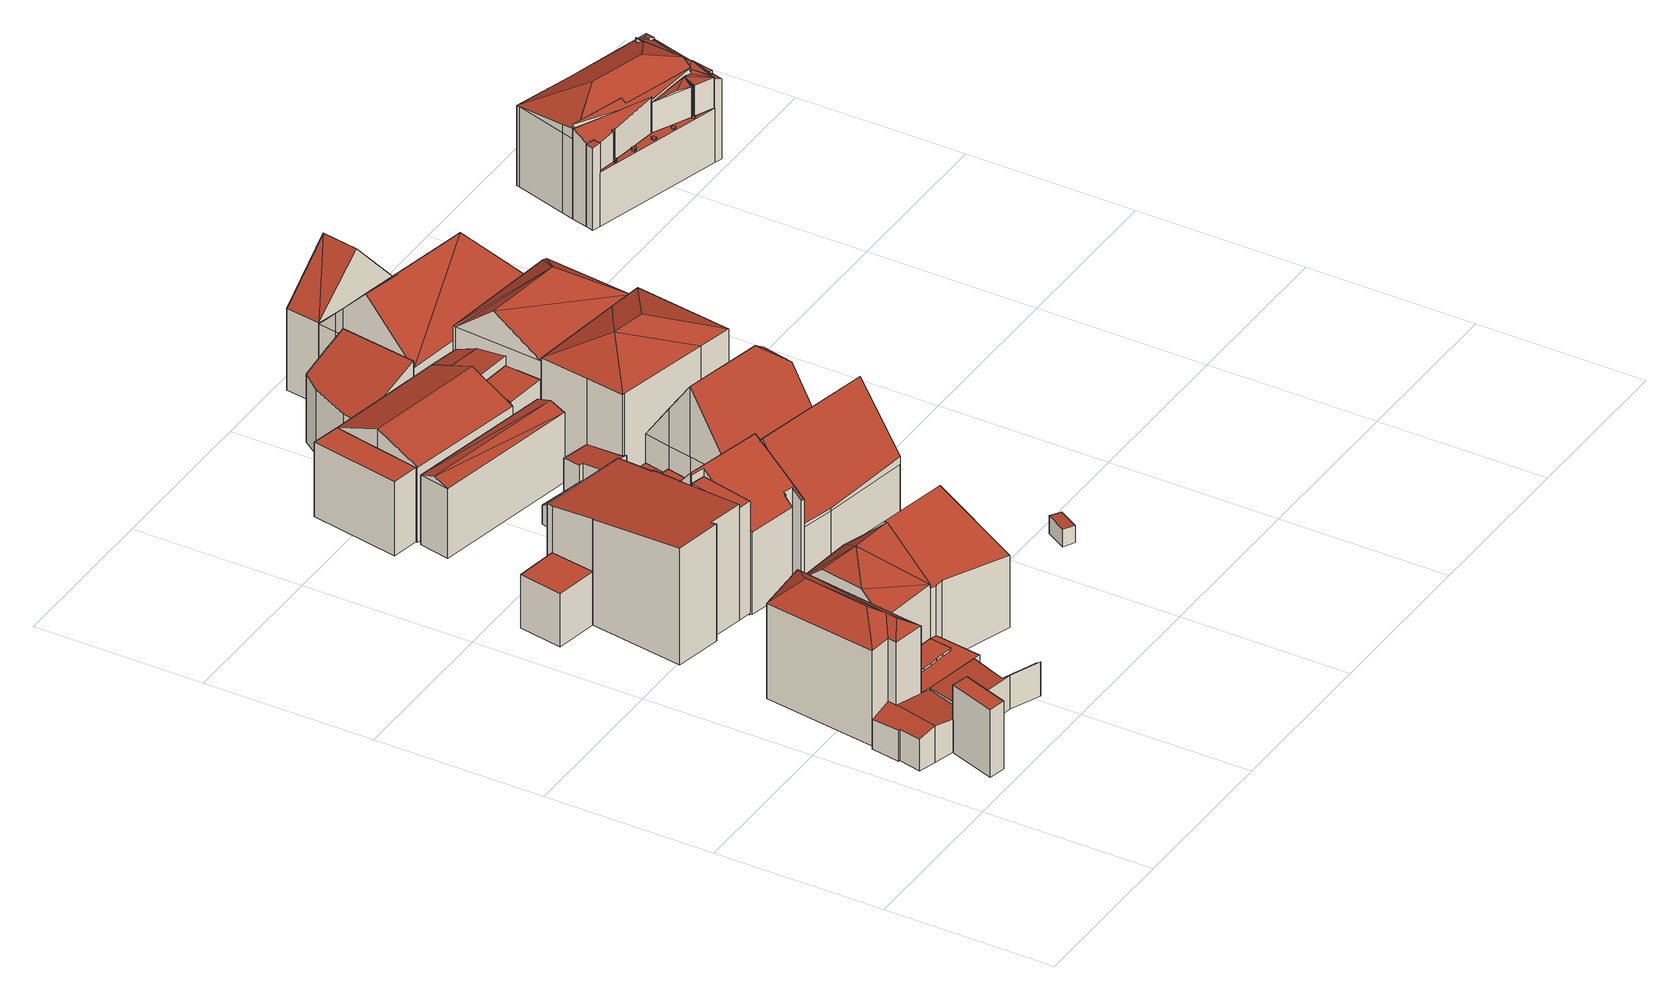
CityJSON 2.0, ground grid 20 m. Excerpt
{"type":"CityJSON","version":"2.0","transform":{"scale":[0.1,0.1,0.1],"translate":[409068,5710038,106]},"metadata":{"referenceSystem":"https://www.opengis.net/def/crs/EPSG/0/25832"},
"CityObjects":{
"building1":{"type":"Building","attributes":{"Gemeindeschluessel":"05978036","Geometrietyp2DReferenz":"3000","function":"31001_2000","roofType":"5000","measuredHeight":14.11},"geometry":[{"type":"MultiSurface","lod":"2","boundaries":[[[0,1,2,3]],[[1,4,5,2]],[[4,6,7,5]],[[6,8,9,7]],[[8,10,11,9]],[[10,12,13,11]],[[12,14,15,13]],[[14,0,3,15]],[[16,17,12,10]],[[16,10,8]],[[1,17,8,6,4]],[[18,17,1]],[[17,18,19]],[[8,17,16]],[[18,1,0]],[[19,18,0,14]],[[17,19,14,12]],[[3,2,5,7,9,11,13,15]]],"semantics":{"surfaces":[{"type":"WallSurface"},{"type":"RoofSurface"},{"type":"GroundSurface"}],"values":[0,0,0,0,0,0,0,0,1,1,1,1,1,1,1,1,1,2]}}]},
"building2":{"type":"Building","attributes":{"Gemeindeschluessel":"05978036","Geometrietyp2DReferenz":"3000","function":"31001_2000","roofType":"1000","measuredHeight":3.61},"geometry":[{"type":"MultiSurface","lod":"2","boundaries":[[[20,21,22,23]],[[21,24,25,22]],[[24,26,27,25]],[[26,28,29,27]],[[28,30,31,29]],[[30,32,33,31]],[[32,34,35,33]],[[34,36,37,35]],[[36,38,39,37]],[[38,20,23,39]],[[38,36,34,32,30,28,26,24,21,20]],[[23,22,25,27,29,31,33,35,37,39]]],"semantics":{"surfaces":[{"type":"WallSurface"},{"type":"RoofSurface"},{"type":"GroundSurface"}],"values":[0,0,0,0,0,0,0,0,0,0,1,2]}}]},
"building3":{"type":"Building","attributes":{"Gemeindeschluessel":"05978036","Geometrietyp2DReferenz":"3000","function":"31001_2000"},"children":["building3-1","building3-2","building3-3","building3-4","building3-5","building3-6"]},
"building3-1":{"type":"BuildingPart","attributes":{"roofType":"2100","measuredHeight":4.2},"parents":["building3"],"geometry":[{"type":"MultiSurface","lod":"2","boundaries":[[[40,41,42,43]],[[40,44,45,41]],[[44,46,47,45]],[[46,48,49,47]],[[48,50,51,49]],[[50,52,53,51]],[[52,54,55,56,53]],[[54,52,50,48,46,44,40,43,57]],[[58,42,41,45,47,49,51,53,56]],[[43,42,58,59,57]],[[57,59,55,54]],[[59,58,56,55]]],"semantics":{"surfaces":[{"type":"WallSurface"},{"type":"RoofSurface"},{"type":"GroundSurface"},{"type":"ClosureSurface"}],"values":[0,0,0,0,0,0,0,1,2,3,0,3]}}]},
"building3-2":{"type":"BuildingPart","attributes":{"roofType":"5000","measuredHeight":16.12},"parents":["building3"],"geometry":[{"type":"MultiSurface","lod":"2","boundaries":[[[60,61,62,63]],[[61,64,65,62]],[[64,66,67,65]],[[66,68,69,67]],[[68,70,71,72,69]],[[66,64,73]],[[64,61,60,74,75,76,73]],[[76,77,78,79,70,68,66,73]],[[80,81,63,62,65,67,69,72]],[[82,77,76]],[[81,80,83,79,78,84]],[[84,78,77,82]],[[75,82,76]],[[81,84,74,60,63]],[[74,84,82,75]],[[83,71,70,79]],[[83,80,72,71]]],"semantics":{"surfaces":[{"type":"WallSurface"},{"type":"RoofSurface"},{"type":"GroundSurface"},{"type":"ClosureSurface"}],"values":[0,0,0,0,0,1,1,1,2,0,3,3,0,3,3,0,3]}}]},
"building3-3":{"type":"BuildingPart","attributes":{"roofType":"3100","measuredHeight":4.5},"parents":["building3"],"geometry":[{"type":"MultiSurface","lod":"2","boundaries":[[[55,85,86,56]],[[85,87,88,86]],[[89,90,91,92]],[[90,93,94,91]],[[93,95,96,94]],[[95,97,98,96]],[[97,99,100,98]],[[99,101,102,100]],[[101,103,104,102]],[[103,105,106,104]],[[105,107,108,106]],[[103,101,99,97,95,93,90]],[[90,89,87,85,55,59,107,105,103]],[[58,56,86,88,92,91,94,96,98,100,102,104,106,108]],[[59,58,108,107]],[[56,58,59,55]],[[92,88,87,89]]],"semantics":{"surfaces":[{"type":"WallSurface"},{"type":"RoofSurface"},{"type":"GroundSurface"},{"type":"ClosureSurface"}],"values":[0,0,0,0,0,0,0,0,0,0,0,1,1,2,3,3,3]}}]},
"building3-4":{"type":"BuildingPart","attributes":{"roofType":"9999","measuredHeight":15.95},"parents":["building3"],"geometry":[{"type":"MultiSurface","lod":"2","boundaries":[[[109,110,111,112,113]],[[110,114,115,111]],[[114,116,60,63,115]],[[114,110,117,118]],[[118,117,119]],[[119,109,120]],[[117,109,119]],[[109,117,110]],[[116,119,120,77,82,75]],[[114,119,116]],[[119,114,118]],[[112,111,115,63,81,80]],[[113,83,79,78,109]],[[60,116,74]],[[80,81,84,78,79,83]],[[113,112,80,83]],[[81,63,60,74,84]],[[120,109,78,77]],[[75,74,116]],[[77,78,84,82]],[[82,84,74,75]]],"semantics":{"surfaces":[{"type":"WallSurface"},{"type":"RoofSurface"},{"type":"GroundSurface"},{"type":"ClosureSurface"}],"values":[0,0,0,0,1,1,1,1,1,1,1,2,0,0,3,3,3,0,0,3,3]}}]},
"building3-5":{"type":"BuildingPart","attributes":{"roofType":"1000","measuredHeight":8.4},"parents":["building3"],"geometry":[{"type":"MultiSurface","lod":"2","boundaries":[[[121,122,123,124]],[[122,125,89,92,123]],[[126,121,124,88,87]],[[126,125,122,121]],[[124,123,92,88]],[[87,89,125,126]],[[87,88,92,89]]],"semantics":{"surfaces":[{"type":"WallSurface"},{"type":"RoofSurface"},{"type":"GroundSurface"},{"type":"ClosureSurface"}],"values":[0,0,0,1,2,0,3]}}]},
"building3-6":{"type":"BuildingPart","attributes":{"roofType":"1000","measuredHeight":3.9},"parents":["building3"],"geometry":[{"type":"MultiSurface","lod":"2","boundaries":[[[127,43,42,128]],[[107,129,130,108]],[[129,131,132,130]],[[131,133,134,132]],[[133,135,136,134]],[[135,137,138,136]],[[137,139,140,138]],[[139,141,142,140]],[[141,143,144,142]],[[143,113,112,144]],[[71,127,128,72]],[[71,83,113,143,141,139,137,135,133,131,129,107,57,43,127]],[[128,42,58,108,130,132,134,136,138,140,142,144,112,80,72]],[[58,42,43,57,59]],[[107,59,57]],[[108,58,59,107]],[[112,113,83,80]],[[72,80,83,71]]],"semantics":{"surfaces":[{"type":"WallSurface"},{"type":"RoofSurface"},{"type":"GroundSurface"},{"type":"ClosureSurface"}],"values":[0,0,0,0,0,0,0,0,0,0,0,1,2,3,0,3,3,3]}}]},
"building4":{"type":"Building","attributes":{"Gemeindeschluessel":"05978036","Geometrietyp2DReferenz":"3000","function":"31001_1100"},"children":["building4-1","building4-2","building4-3"]},
"building4-1":{"type":"BuildingPart","attributes":{"roofType":"2100","measuredHeight":14.54},"parents":["building4"],"geometry":[{"type":"MultiSurface","lod":"2","boundaries":[[[145,146,147]],[[145,148,149,146]],[[148,150,151,149]],[[150,152,153,151]],[[152,154,155,153]],[[154,156,157,155]],[[158,159,160,161,162]],[[159,163,164,160]],[[163,165,166,164]],[[165,167,168,166]],[[167,169,170,171,168]],[[169,167,165,163,159,158,172,156,154,152,150,148,145]],[[146,149,151,153,155,157,161,160,164,166,168,171]],[[162,172,158]],[[161,157,156,172,162]],[[145,147,170,169]],[[147,146,171,170]]],"semantics":{"surfaces":[{"type":"WallSurface"},{"type":"RoofSurface"},{"type":"GroundSurface"},{"type":"ClosureSurface"}],"values":[0,0,0,0,0,0,0,0,0,0,0,1,2,0,3,0,3]}}]},
"building4-2":{"type":"BuildingPart","attributes":{"roofType":"1000","measuredHeight":6.62},"parents":["building4"],"geometry":[{"type":"MultiSurface","lod":"2","boundaries":[[[173,174,175,176]],[[174,147,146,175]],[[170,177,168,171]],[[177,173,176,168]],[[177,170,147,174,173]],[[176,175,146,171,168]],[[171,146,147,170]]],"semantics":{"surfaces":[{"type":"WallSurface"},{"type":"RoofSurface"},{"type":"GroundSurface"},{"type":"ClosureSurface"}],"values":[0,0,0,0,1,2,3]}}]},
"building4-3":{"type":"BuildingPart","attributes":{"roofType":"1000","measuredHeight":13.91},"parents":["building4"],"geometry":[{"type":"MultiSurface","lod":"2","boundaries":[[[178,179,180,181]],[[179,182,183,180]],[[182,162,161,183]],[[184,157,156]],[[184,178,181,157]],[[184,172,162,182,179,178]],[[181,180,183,161,157]],[[156,172,184]],[[157,161,162,172,156]]],"semantics":{"surfaces":[{"type":"WallSurface"},{"type":"RoofSurface"},{"type":"GroundSurface"},{"type":"ClosureSurface"}],"values":[0,0,0,0,0,1,2,0,3]}}]},
"building5":{"type":"Building","attributes":{"Gemeindeschluessel":"05978036","Geometrietyp2DReferenz":"3000","function":"31001_1100"},"children":["building5-1","building5-2"]},
"building5-1":{"type":"BuildingPart","attributes":{"roofType":"3100","measuredHeight":15.38},"parents":["building5"],"geometry":[{"type":"MultiSurface","lod":"2","boundaries":[[[185,186,187,188]],[[186,189,190,187]],[[189,191,192,190]],[[191,193,194,192]],[[193,195,196,194]],[[195,197,198,196]],[[197,199,200,198]],[[199,201,202,200]],[[201,203,204,202]],[[203,205,206,204]],[[205,207,208,206]],[[207,209,210,208]],[[209,211,212,213,210]],[[214,215,216,217,218]],[[215,219,220,216]],[[219,221,222,220]],[[221,185,188,222]],[[215,214,211,209,207]],[[207,205,203,201,199,197,195,193,191,189,186,185,221,219,215]],[[188,187,190,192,194,196,198,200,202,204,206,208,210,213,217,216,220,222]],[[214,218,212,211]],[[218,217,213,212]]],"semantics":{"surfaces":[{"type":"WallSurface"},{"type":"RoofSurface"},{"type":"GroundSurface"},{"type":"ClosureSurface"}],"values":[0,0,0,0,0,0,0,0,0,0,0,0,0,0,0,0,0,1,1,2,0,3]}}]},
"building5-2":{"type":"BuildingPart","attributes":{"roofType":"1000","measuredHeight":4.09},"parents":["building5"],"geometry":[{"type":"MultiSurface","lod":"2","boundaries":[[[223,224,225,226]],[[224,227,228,225]],[[227,218,217,228]],[[212,229,230,213]],[[229,231,232,230]],[[231,223,226,232]],[[231,229,212,218,227,224,223]],[[226,225,228,217,213,230,232]],[[213,217,218,212]]],"semantics":{"surfaces":[{"type":"WallSurface"},{"type":"RoofSurface"},{"type":"GroundSurface"},{"type":"ClosureSurface"}],"values":[0,0,0,0,0,0,1,2,3]}}]},
"building6":{"type":"Building","attributes":{"Gemeindeschluessel":"05978036","Geometrietyp2DReferenz":"3000","function":"31001_1100","roofType":"3100","measuredHeight":9.34},"geometry":[{"type":"MultiSurface","lod":"2","boundaries":[[[233,234,235,236]],[[234,237,238,235]],[[237,239,240,238]],[[239,233,236,240]],[[237,234,241]],[[233,239,242]],[[241,233,242]],[[233,241,234]],[[237,242,239]],[[242,237,241]],[[236,235,238,240]]],"semantics":{"surfaces":[{"type":"WallSurface"},{"type":"RoofSurface"},{"type":"GroundSurface"}],"values":[0,0,0,0,0,0,1,1,1,1,2]}}]},
"building7":{"type":"Building","attributes":{"Gemeindeschluessel":"05978036","Geometrietyp2DReferenz":"3000","function":"31001_9998","roofType":"2100","measuredHeight":3.43},"geometry":[{"type":"MultiSurface","lod":"2","boundaries":[[[243,244,245,246]],[[244,247,248,245]],[[247,249,250,248]],[[249,251,252,250]],[[251,253,254,252]],[[253,243,246,254]],[[253,251,249,247,244,243]],[[246,245,248,250,252,254]]],"semantics":{"surfaces":[{"type":"WallSurface"},{"type":"RoofSurface"},{"type":"GroundSurface"}],"values":[0,0,0,0,0,0,1,2]}}]},
"building8":{"type":"Building","attributes":{"Gemeindeschluessel":"05978036","Geometrietyp2DReferenz":"3000","function":"31001_1100","roofType":"1000","measuredHeight":3.22},"geometry":[{"type":"MultiSurface","lod":"2","boundaries":[[[255,256,257,226]],[[256,258,259,257]],[[258,260,261,259]],[[260,262,263,261]],[[262,264,265,263]],[[264,266,225,265]],[[266,255,226,225]],[[266,264,262,260,258,256,255]],[[226,257,259,261,263,265,225]]],"semantics":{"surfaces":[{"type":"WallSurface"},{"type":"RoofSurface"},{"type":"GroundSurface"}],"values":[0,0,0,0,0,0,0,1,2]}}]},
"building9":{"type":"Building","attributes":{"Gemeindeschluessel":"05978036","Geometrietyp2DReferenz":"3000","function":"31001_1100"},"children":["building9-1","building9-2","building9-3","building9-4","building9-5"]},
"building9-1":{"type":"BuildingPart","attributes":{"roofType":"2100","measuredHeight":10.43},"parents":["building9"],"geometry":[{"type":"MultiSurface","lod":"2","boundaries":[[[267,268,269,270]],[[267,271,272,268]],[[271,273,274,272]],[[275,273,271,267,270]],[[269,268,272,274,276]],[[275,276,274,273]],[[270,269,276,275]]],"semantics":{"surfaces":[{"type":"WallSurface"},{"type":"RoofSurface"},{"type":"GroundSurface"},{"type":"ClosureSurface"}],"values":[0,0,0,1,2,3,3]}}]},
"building9-2":{"type":"BuildingPart","attributes":{"roofType":"3100","measuredHeight":11.68},"parents":["building9"],"geometry":[{"type":"MultiSurface","lod":"2","boundaries":[[[277,278,279,280]],[[278,281,282,279]],[[281,283,284,282]],[[283,285,286,287,284]],[[288,289,290,291]],[[288,270,269,289]],[[292,285,283,281,278,277,293,294]],[[294,275,270,288,291,292]],[[269,276,295,296,280,279,282,284,287,297,290,289]],[[298,275,294]],[[276,269,270,275]],[[295,276,275,298]],[[293,299,300,298,294]],[[277,280,296,299,293]],[[300,299,296,295,298]],[[301,286,285,292]],[[297,287,286,301]],[[291,301,292]],[[297,301,291,290]]],"semantics":{"surfaces":[{"type":"WallSurface"},{"type":"RoofSurface"},{"type":"GroundSurface"},{"type":"ClosureSurface"}],"values":[0,0,0,0,0,0,1,1,2,0,3,3,0,3,3,0,3,0,3]}}]},
"building9-3":{"type":"BuildingPart","attributes":{"roofType":"1000","measuredHeight":9.77},"parents":["building9"],"geometry":[{"type":"MultiSurface","lod":"2","boundaries":[[[302,303,304,305]],[[303,306,277,280,304]],[[306,303,302,299,293]],[[296,305,304,280]],[[305,296,299,302]],[[293,277,306]],[[296,280,277,293,299]]],"semantics":{"surfaces":[{"type":"WallSurface"},{"type":"RoofSurface"},{"type":"GroundSurface"},{"type":"ClosureSurface"}],"values":[0,0,1,2,3,0,3]}}]},
"building9-4":{"type":"BuildingPart","attributes":{"roofType":"1000","measuredHeight":9.27},"parents":["building9"],"geometry":[{"type":"MultiSurface","lod":"2","boundaries":[[[307,308,309,310]],[[308,291,290,309]],[[286,307,310,287]],[[286,301,291,308,307]],[[310,309,290,297,287]],[[287,297,301,286]],[[297,290,291,301]]],"semantics":{"surfaces":[{"type":"WallSurface"},{"type":"RoofSurface"},{"type":"GroundSurface"},{"type":"ClosureSurface"}],"values":[0,0,0,1,2,3,3]}}]},
"building9-5":{"type":"BuildingPart","attributes":{"roofType":"2100","measuredHeight":10.97},"parents":["building9"],"geometry":[{"type":"MultiSurface","lod":"2","boundaries":[[[273,311,302,305,274]],[[311,273,275,298,300]],[[296,295,276,274,305]],[[275,276,295,298]],[[298,295,296,299,300]],[[273,274,276,275]],[[299,302,311,300]],[[299,296,305,302]]],"semantics":{"surfaces":[{"type":"WallSurface"},{"type":"RoofSurface"},{"type":"GroundSurface"},{"type":"ClosureSurface"}],"values":[0,1,2,3,3,3,0,3]}}]},
"building10":{"type":"Building","attributes":{"Gemeindeschluessel":"05978036","Geometrietyp2DReferenz":"3000","function":"31001_1100","roofType":"5000","measuredHeight":15.55},"geometry":[{"type":"MultiSurface","lod":"2","boundaries":[[[312,313,314,315]],[[313,316,317,314]],[[316,318,319,317]],[[318,320,321,319]],[[320,322,323,321]],[[322,324,325,323]],[[324,312,315,325]],[[320,318,316,326,327]],[[328,327,326,329,330,331,332]],[[322,328,332,324]],[[324,332,331,312]],[[331,330,312]],[[320,327,328,322]],[[312,330,329,313]],[[313,329,326,316]],[[314,317,319,321,323,325,315]]],"semantics":{"surfaces":[{"type":"WallSurface"},{"type":"RoofSurface"},{"type":"GroundSurface"}],"values":[0,0,0,0,0,0,0,1,1,0,0,0,0,0,0,2]}}]},
"building11":{"type":"Building","attributes":{"Gemeindeschluessel":"05978036","Geometrietyp2DReferenz":"3000","function":"31001_1100","roofType":"2100","measuredHeight":5.07},"geometry":[{"type":"MultiSurface","lod":"2","boundaries":[[[333,334,335,336]],[[334,337,338,335]],[[337,339,340,338]],[[339,341,342,340]],[[341,343,344,342]],[[343,345,346,344]],[[345,347,348,346]],[[347,349,350,348]],[[349,351,352,350]],[[351,333,336,352]],[[351,349,347,345,343,341,339,337,334,333]],[[336,335,338,340,342,344,346,348,350,352]]],"semantics":{"surfaces":[{"type":"WallSurface"},{"type":"RoofSurface"},{"type":"GroundSurface"}],"values":[0,0,0,0,0,0,0,0,0,0,1,2]}}]},
"building12":{"type":"Building","attributes":{"Gemeindeschluessel":"05978036","Geometrietyp2DReferenz":"3000","function":"31001_2000","roofType":"2100","measuredHeight":10.81},"geometry":[{"type":"MultiSurface","lod":"2","boundaries":[[[353,354,355,356]],[[354,357,358,355]],[[357,359,360,358]],[[359,361,362,360]],[[361,363,364,362]],[[363,365,366,364]],[[365,353,356,366]],[[365,363,361,359,357,354,353]],[[356,355,358,360,362,364,366]]],"semantics":{"surfaces":[{"type":"WallSurface"},{"type":"RoofSurface"},{"type":"GroundSurface"}],"values":[0,0,0,0,0,0,0,1,2]}}]},
"building13":{"type":"Building","attributes":{"Gemeindeschluessel":"05978036","Geometrietyp2DReferenz":"3000","function":"31001_2500","roofType":"2100","measuredHeight":2.12},"geometry":[{"type":"MultiSurface","lod":"2","boundaries":[[[367,368,369,370]],[[368,371,372,369]],[[371,373,374,372]],[[373,367,370,374]],[[373,371,368,367]],[[370,369,372,374]]],"semantics":{"surfaces":[{"type":"WallSurface"},{"type":"RoofSurface"},{"type":"GroundSurface"}],"values":[0,0,0,0,1,2]}}]},
"building14":{"type":"Building","attributes":{"Gemeindeschluessel":"05978036","Geometrietyp2DReferenz":"3000","function":"31001_1100","roofType":"5000","measuredHeight":16.12},"geometry":[{"type":"MultiSurface","lod":"2","boundaries":[[[375,376,377,378]],[[376,379,380,377]],[[379,381,382,380]],[[381,383,384,382]],[[383,385,386,384]],[[385,375,378,386]],[[387,388,389]],[[388,390,379,391,392,389]],[[387,389,392,393,394]],[[381,390,388,387,394,383]],[[383,394,393,385]],[[385,393,392,375]],[[375,392,391,376]],[[376,391,379]],[[379,390,381]],[[378,377,380,382,384,386]]],"semantics":{"surfaces":[{"type":"WallSurface"},{"type":"RoofSurface"},{"type":"GroundSurface"}],"values":[0,0,0,0,0,0,1,1,1,0,0,0,0,0,0,2]}}]},
"building15":{"type":"Building","attributes":{"Gemeindeschluessel":"05978036","Geometrietyp2DReferenz":"3000","function":"31001_1100","roofType":"3200","measuredHeight":16.4},"geometry":[{"type":"MultiSurface","lod":"2","boundaries":[[[395,396,397,398]],[[396,399,400,397]],[[399,401,402,400]],[[401,403,404,402]],[[403,405,406,404]],[[405,407,408,406]],[[407,409,410,408]],[[409,395,398,410]],[[403,401,411]],[[396,395,409,412]],[[401,399,412,411]],[[399,396,412]],[[405,403,411,412]],[[409,407,405,412]],[[398,397,400,402,404,406,408,410]]],"semantics":{"surfaces":[{"type":"WallSurface"},{"type":"RoofSurface"},{"type":"GroundSurface"}],"values":[0,0,0,0,0,0,0,0,1,1,1,1,1,1,2]}}]},
"building16":{"type":"Building","attributes":{"Gemeindeschluessel":"05978036","Geometrietyp2DReferenz":"3000","function":"31001_1100","roofType":"5000","measuredHeight":16.27},"geometry":[{"type":"MultiSurface","lod":"2","boundaries":[[[413,414,415,416]],[[414,417,418,415]],[[417,419,420,418]],[[419,421,422,420]],[[421,413,416,422]],[[423,424,421]],[[419,424,423]],[[417,424,419]],[[414,424,417]],[[424,414,425]],[[425,421,424]],[[421,425,413]],[[414,413,425]],[[421,419,423]],[[416,415,418,420,422]]],"semantics":{"surfaces":[{"type":"WallSurface"},{"type":"RoofSurface"},{"type":"GroundSurface"}],"values":[0,0,0,0,0,1,1,1,1,1,1,1,0,0,2]}}]},
"building17":{"type":"Building","attributes":{"Gemeindeschluessel":"05978036","Geometrietyp2DReferenz":"3000","function":"31001_2000"},"children":["building17-1","building17-2"]},
"building17-1":{"type":"BuildingPart","attributes":{"roofType":"3100","measuredHeight":16.47},"parents":["building17"],"geometry":[{"type":"MultiSurface","lod":"2","boundaries":[[[426,427,428,429,430]],[[427,431,432,428]],[[431,433,434,435,432]],[[431,427,436]],[[426,433,437]],[[426,436,427]],[[436,426,437]],[[437,431,436]],[[431,437,433]],[[429,428,432,435]],[[430,434,433,426]],[[430,429,435,434]]],"semantics":{"surfaces":[{"type":"WallSurface"},{"type":"RoofSurface"},{"type":"GroundSurface"},{"type":"ClosureSurface"}],"values":[0,0,0,0,0,1,1,1,1,2,0,3]}}]},
"building17-2":{"type":"BuildingPart","attributes":{"roofType":"5000","measuredHeight":16.47},"parents":["building17"],"geometry":[{"type":"MultiSurface","lod":"2","boundaries":[[[434,438,439,435]],[[438,440,441,439]],[[440,442,443,441]],[[442,444,445,443]],[[444,446,447,445]],[[446,430,429,447]],[[440,438,448]],[[449,448,438]],[[438,434,430,450,451,449]],[[449,442,448]],[[448,442,440]],[[442,449,451,444]],[[444,451,450,446]],[[446,450,430]],[[435,439,441,443,445,447,429]],[[435,429,430,434]]],"semantics":{"surfaces":[{"type":"WallSurface"},{"type":"RoofSurface"},{"type":"GroundSurface"},{"type":"ClosureSurface"}],"values":[0,0,0,0,0,0,1,1,1,1,1,0,0,0,2,3]}}]},
"building18":{"type":"Building","attributes":{"Gemeindeschluessel":"05978036","Geometrietyp2DReferenz":"3000","function":"31001_2000"},"children":["building18-1","building18-2","building18-3","building18-4","building18-5","building18-6","building18-7","building18-8","building18-9","building18-10","building18-11","building18-12","building18-13","building18-14"]},
"building18-1":{"type":"BuildingPart","attributes":{"roofType":"9999","measuredHeight":6.62},"parents":["building18"],"geometry":[{"type":"MultiSurface","lod":"2","boundaries":[[[452,453,454,455,456,457,458,459,460,461,462,463,464,465,466,467,468,469,470,471,472,473,474,475,476,477]],[[476,475,478,479]],[[475,474,480,478]],[[473,472,481,482]],[[471,470,483,484]],[[470,469,485,483]],[[469,468,486,485]],[[464,463,487,488]],[[461,460,489,490]],[[459,458,491,492]],[[458,457,493,491]],[[454,453,494,495]],[[479,496,477,476]],[[482,480,474,473]],[[484,481,472,471]],[[497,486,468,467]],[[498,497,467,466]],[[499,498,466,465]],[[488,499,465,464]],[[500,487,463,462]],[[490,500,462,461]],[[492,489,460,459]],[[501,493,457,456]],[[502,501,456,455]],[[495,502,455,454]],[[503,494,453,452]],[[496,503,452,477]],[[496,479,478,480,482,481,484,483,485,486,497,498,499,488,487,500,490,489,492,491,493,501,502,495,494,503]]],"semantics":{"surfaces":[{"type":"RoofSurface"},{"type":"WallSurface"},{"type":"GroundSurface"}],"values":[0,1,1,1,1,1,1,1,1,1,1,1,1,1,1,1,1,1,1,1,1,1,1,1,1,1,1,2]}}]},
"building18-2":{"type":"BuildingPart","attributes":{"roofType":"9999","measuredHeight":6.95},"parents":["building18"],"geometry":[{"type":"MultiSurface","lod":"2","boundaries":[[[504,505,506,507,508,509,510,511,512,513,514,515,516,517,518]],[[518,517,519,520]],[[517,516,521,519]],[[516,515,522,521]],[[515,514,523,522]],[[514,513,524,523]],[[513,512,525,524]],[[512,511,526,525]],[[511,510,527,526]],[[510,509,528,527]],[[509,508,529,528]],[[508,507,530,529]],[[507,506,531,530]],[[506,505,532,531]],[[505,504,533,532]],[[504,518,520,533]],[[519,521,522,523,524,525,526,527,528,529,530,531,532,533,520]]],"semantics":{"surfaces":[{"type":"RoofSurface"},{"type":"WallSurface"},{"type":"GroundSurface"}],"values":[0,1,1,1,1,1,1,1,1,1,1,1,1,1,1,1,2]}}]},
"building18-3":{"type":"BuildingPart","attributes":{"roofType":"9999","measuredHeight":6.85},"parents":["building18"],"geometry":[{"type":"MultiSurface","lod":"2","boundaries":[[[534,535,536,537,538,539,540,541,542,543,544,545,546]],[[546,545,547,548]],[[545,544,549,547]],[[544,543,550,549]],[[543,542,551,550]],[[542,541,552,551]],[[541,540,553,552]],[[540,539,554,553]],[[539,538,555,554]],[[538,537,556,555]],[[537,536,557,556]],[[536,535,558,557]],[[535,534,559,558]],[[534,546,548,559]],[[548,547,549,550,551,552,553,554,555,556,557,558,559]]],"semantics":{"surfaces":[{"type":"RoofSurface"},{"type":"WallSurface"},{"type":"GroundSurface"}],"values":[0,1,1,1,1,1,1,1,1,1,1,1,1,1,2]}}]},
"building18-4":{"type":"BuildingPart","attributes":{"roofType":"2100","measuredHeight":10.83},"parents":["building18"],"geometry":[{"type":"MultiSurface","lod":"2","boundaries":[[[560,561,562,563,564,565,566,567,568,569]],[[570,571,572,573,574,575]],[[565,576,577,566]],[[567,578,568]],[[576,572,571,577]],[[577,571,570,579]],[[566,577,579,578,567]],[[580,576,565,564]],[[580,573,572,576]],[[563,580,564]],[[562,574,573,580,563]],[[561,560,581]],[[575,574,562,561,581]],[[569,581,560]],[[570,575,581,569,568,578,579]]],"semantics":{"surfaces":[{"type":"RoofSurface"},{"type":"GroundSurface"},{"type":"WallSurface"},{"type":"ClosureSurface"}],"values":[0,1,2,2,3,3,3,2,3,2,3,2,3,2,3]}}]},
"building18-5":{"type":"BuildingPart","attributes":{"roofType":"2100","measuredHeight":11.62},"parents":["building18"],"geometry":[{"type":"MultiSurface","lod":"2","boundaries":[[[582,583,584,585,586,587]],[[588,589,590,591,497]],[[592,593,586,585]],[[594,589,588,595]],[[585,594,595,593,592]],[[596,590,589,594]],[[596,594,585,584]],[[597,591,590,596]],[[583,598,597,596,584]],[[582,599,600,598,583]],[[599,497,591,597,598]],[[599,598,600]],[[587,586,593]],[[588,497,599,582,587,593,595]]],"semantics":{"surfaces":[{"type":"RoofSurface"},{"type":"GroundSurface"},{"type":"WallSurface"},{"type":"ClosureSurface"}],"values":[0,1,2,3,3,3,3,3,3,2,3,3,2,3]}}]},
"building18-6":{"type":"BuildingPart","attributes":{"roofType":"2100","measuredHeight":10.93},"parents":["building18"],"geometry":[{"type":"MultiSurface","lod":"2","boundaries":[[[601,602,603,604,605,581,569]],[[575,591,606,607,570]],[[598,608,581,605]],[[598,597,591,575,581]],[[598,581,608]],[[578,602,601,568]],[[579,570,607,609]],[[607,606,610,609]],[[606,591,597,610]],[[579,609,603,602,578]],[[610,597,598,605,604]],[[609,610,604,603]],[[569,568,601]],[[581,575,570,579,578,568,569]]],"semantics":{"surfaces":[{"type":"RoofSurface"},{"type":"GroundSurface"},{"type":"WallSurface"},{"type":"ClosureSurface"}],"values":[0,1,2,3,3,2,3,3,3,3,3,3,2,3]}}]},
"building18-7":{"type":"BuildingPart","attributes":{"roofType":"5000","measuredHeight":13.11},"parents":["building18"],"geometry":[{"type":"MultiSurface","lod":"2","boundaries":[[[595,611,612,588]],[[611,613,614,612]],[[613,615,616,614]],[[615,617,618,616]],[[617,619,620,618]],[[619,621,562,574,620]],[[615,622,623,593,592,624]],[[625,626,627,628]],[[629,630,631,619,632]],[[592,585,584,583,628,627,624]],[[619,617,615,624,627,626,602,578,567,632]],[[576,629,632,566,577]],[[621,631,630,580,563]],[[619,631,621]],[[580,630,629,576]],[[595,593,623,611]],[[611,623,622,613]],[[613,622,615]],[[590,589,588,612,614,616,618,620,574,573,572,571,570,607,606,591]],[[589,590,596,594]],[[588,589,594,595]],[[563,562,621]],[[573,574,562,563,580]],[[572,573,580,576]],[[571,572,576,577]],[[570,571,577,579]],[[607,570,579,609]],[[606,607,609,610]],[[606,610,597,591]],[[590,591,597,596]],[[566,632,567]],[[579,577,566,567,578]],[[602,626,625,603]],[[579,578,602,603,609]],[[583,605,604,628]],[[605,597,610,604]],[[597,605,583,584,596]],[[596,584,585,594]],[[594,585,592,593,595]],[[604,603,625,628]],[[609,603,604,610]]],"semantics":{"surfaces":[{"type":"WallSurface"},{"type":"RoofSurface"},{"type":"GroundSurface"},{"type":"ClosureSurface"}],"values":[0,0,0,0,0,0,1,1,1,1,1,0,0,0,0,0,0,0,2,3,3,0,3,3,3,3,3,3,3,3,0,3,0,3,0,3,3,3,3,0,3]}}]},
"building18-8":{"type":"BuildingPart","attributes":{"roofType":"2100","measuredHeight":10.31},"parents":["building18"],"geometry":[{"type":"MultiSurface","lod":"2","boundaries":[[[633,634,635,494,453]],[[634,636,637,635]],[[638,639,640,636,634,633,641]],[[494,635,637,642,643,644,503]],[[642,637,636,640]],[[643,642,640,639]],[[644,643,639,638]],[[453,452,645,641,633]],[[453,494,503,452]],[[503,644,638,641,645,452]]],"semantics":{"surfaces":[{"type":"WallSurface"},{"type":"RoofSurface"},{"type":"GroundSurface"},{"type":"ClosureSurface"}],"values":[0,0,1,2,3,3,3,0,3,3]}}]},
"building18-9":{"type":"BuildingPart","attributes":{"roofType":"9999","measuredHeight":6.75},"parents":["building18"],"geometry":[{"type":"MultiSurface","lod":"2","boundaries":[[[646,647,648,649,650,651,652,653,654,655,656,657,658]],[[658,657,659,660]],[[657,656,661,659]],[[656,655,662,661]],[[655,654,663,662]],[[654,653,664,663]],[[653,652,665,664]],[[652,651,666,665]],[[651,650,667,666]],[[650,649,668,667]],[[649,648,669,668]],[[648,647,670,669]],[[647,646,671,670]],[[646,658,660,671]],[[659,661,662,663,664,665,666,667,668,669,670,671,660]]],"semantics":{"surfaces":[{"type":"RoofSurface"},{"type":"WallSurface"},{"type":"GroundSurface"}],"values":[0,1,1,1,1,1,1,1,1,1,1,1,1,1,2]}}]},
"building18-10":{"type":"BuildingPart","attributes":{"roofType":"2100","measuredHeight":11.11},"parents":["building18"],"geometry":[{"type":"MultiSurface","lod":"2","boundaries":[[[672,593,588,637,636]],[[673,674,486,468]],[[675,676,677]],[[675,678,679,680,676]],[[681,682,683]],[[681,684,685,682]],[[684,686,687,685]],[[686,688,477,496,687]],[[638,641,645,688,686,684,681,678,675,673,689,587,593,672,690,691]],[[643,642,637,588,497,486,676,680,682,685,687,496,503,644]],[[640,639,691,690]],[[640,642,643,639]],[[672,636,640,690]],[[636,637,642,640]],[[582,587,689]],[[497,588,593,587,582,467]],[[673,468,467,582,689]],[[468,486,497,467]],[[677,674,673,675]],[[677,676,486,674]],[[681,683,679,678]],[[683,682,680,679]],[[645,452,477,688]],[[452,503,496,477]],[[503,452,645,641,638,644]],[[691,639,638]],[[639,643,644,638]]],"semantics":{"surfaces":[{"type":"WallSurface"},{"type":"RoofSurface"},{"type":"GroundSurface"},{"type":"ClosureSurface"}],"values":[0,0,0,0,0,0,0,0,1,2,0,3,0,3,0,3,0,3,0,3,0,3,0,3,3,0,3]}}]},
"building18-11":{"type":"BuildingPart","attributes":{"roofType":"2100","measuredHeight":10.47},"parents":["building18"],"geometry":[{"type":"MultiSurface","lod":"2","boundaries":[[[692,693,454,495,694]],[[621,695,696,574,562]],[[695,692,694,696]],[[695,621,561,581,697,698,699,700,701,702,693,692]],[[694,495,502,703,704,705,706,575,574,696]],[[455,454,693,702]],[[502,495,454,455]],[[703,502,455,702,701]],[[700,704,703,701]],[[705,704,700,699]],[[698,706,705,699]],[[575,706,698,697,581]],[[621,562,561]],[[562,574,575,581,561]]],"semantics":{"surfaces":[{"type":"WallSurface"},{"type":"RoofSurface"},{"type":"GroundSurface"},{"type":"ClosureSurface"}],"values":[0,0,0,1,2,0,3,3,3,3,3,3,0,3]}}]},
"building18-12":{"type":"BuildingPart","attributes":{"roofType":"5000","measuredHeight":10.78},"parents":["building18"],"geometry":[{"type":"MultiSurface","lod":"2","boundaries":[[[707,708,709,710,501,456]],[[711,712,713,714,715]],[[712,716,717,718,713]],[[719,720,721,722,723]],[[720,724,498,721]],[[724,466,498]],[[725,726,727]],[[725,728,726]],[[725,729,728]],[[608,729,725]],[[608,730,729]],[[598,730,608]],[[600,730,598]],[[600,707,730]],[[600,708,707]],[[600,711,708]],[[600,712,711]],[[600,716,712]],[[600,719,716]],[[600,720,719]],[[600,724,720]],[[724,600,731]],[[600,599,731]],[[581,608,725]],[[727,697,581,725]],[[599,724,731]],[[502,501,710,714,713,718,722,721,498,497,591,575,706,705,704,703]],[[456,455,702,730,707]],[[456,501,502,455]],[[715,709,708,711]],[[715,714,710,709]],[[723,717,716,719]],[[723,722,718,717]],[[467,466,724,599]],[[467,497,498,466]],[[591,497,467,599,598]],[[575,591,598,581]],[[698,697,727]],[[706,575,581,697,698]],[[699,698,727,726]],[[699,705,706,698]],[[700,699,726,728]],[[700,704,705,699]],[[701,700,728,729]],[[701,703,704,700]],[[702,701,729,730]],[[703,701,702,455,502]],[[598,599,600]],[[581,598,608]]],"semantics":{"surfaces":[{"type":"WallSurface"},{"type":"RoofSurface"},{"type":"GroundSurface"},{"type":"ClosureSurface"}],"values":[0,0,0,0,0,0,1,1,1,1,1,1,1,1,1,1,1,1,1,1,1,1,1,1,0,0,2,0,3,0,3,0,3,0,3,3,3,0,3,0,3,0,3,0,3,0,3,3,3]}}]},
"building18-13":{"type":"BuildingPart","attributes":{"roofType":"9999","measuredHeight":6.68},"parents":["building18"],"geometry":[{"type":"MultiSurface","lod":"2","boundaries":[[[460,459,458,457,456,709,715,732,717,723,733,466,465,464,463,462,461]],[[464,488,487,463]],[[466,733,721,498]],[[733,723,722,721]],[[717,732,713,718]],[[732,715,714,713]],[[709,456,501,710]],[[458,491,493,457]],[[458,459,492,491]],[[461,490,489,460]],[[462,500,490,461]],[[463,487,500,462]],[[465,499,488,464]],[[466,498,499,465]],[[718,722,723,717]],[[710,714,715,709]],[[457,493,501,456]],[[460,489,492,459]],[[490,500,487,488,499,498,721,722,718,713,714,710,501,493,491,492,489]]],"semantics":{"surfaces":[{"type":"RoofSurface"},{"type":"WallSurface"},{"type":"GroundSurface"}],"values":[0,1,1,1,1,1,1,1,1,1,1,1,1,1,1,1,1,1,2]}}]},
"building18-14":{"type":"BuildingPart","attributes":{"roofType":"9999","measuredHeight":7},"parents":["building18"],"geometry":[{"type":"MultiSurface","lod":"2","boundaries":[[[734,735,736,674,677,679,683,737,738,739,740,741,742,743,744]],[[474,473,743,742]],[[744,743,473,482,481]],[[742,741,478,480,474]],[[741,740,476,479,478]],[[477,476,740,739]],[[739,496,477]],[[739,738,687,496]],[[738,737,685,687]],[[737,683,682,685]],[[679,677,676,680]],[[674,736,469,485,486]],[[736,735,483,485,469]],[[735,734,471,484,483]],[[472,471,734,744]],[[744,481,472]],[[474,480,482,473]],[[477,496,479,476]],[[680,682,683,679]],[[486,676,677,674]],[[472,481,484,471]],[[482,480,478,479,496,687,685,682,680,676,486,485,483,484,481]]],"semantics":{"surfaces":[{"type":"RoofSurface"},{"type":"WallSurface"},{"type":"GroundSurface"}],"values":[0,1,1,1,1,1,1,1,1,1,1,1,1,1,1,1,1,1,1,1,1,2]}}]}
},
"vertices":[
[35,274,149],[103,277,149],[103,277,31],[35,274,31],[86,168,149],[86,168,31],[82,140,149],[82,140,31],[79,118,149],[79,118,31],[41,125,149],[41,125,31],[43,136,149],[43,136,31],[16,139,149],[16,139,31],[63,138,162],[65,151,162],[65,245,172],[53,167,172],
[82,140,68],[86,168,68],[86,168,32],[82,140,32],[165,157,68],[165,157,32],[161,130,68],[161,130,32],[158,130,68],[158,130,32],[147,132,68],[147,132,32],[137,133,68],[137,133,32],[127,134,68],[127,134,32],[116,136,68],[116,136,32],[106,137,68],[106,137,32],
[140,58,68],[140,58,27],[159,102,27],[159,102,66],[153,52,69],[153,52,27],[158,50,69],[158,50,27],[180,41,69],[180,41,27],[184,38,69],[184,38,27],[148,53,69],[148,53,27],[74,66,69],[74,66,65],[74,66,27],[91,115,66],[91,115,27],[91,115,64],
[182,268,132],[200,267,129],[200,267,27],[182,268,27],[329,252,117],[329,252,27],[273,126,116],[273,126,27],[186,155,128],[186,155,27],[175,156,127],[175,156,66],[175,156,27],[256,198,188],[181,265,135],[178,242,159],[174,215,188],[174,213,186],[167,166,135],[166,159,128],[166,159,27],[174,215,27],[174,215,185],[166,159,66],[174,215,135],
[73,64,65],[73,64,27],[72,60,65],[72,60,27],[52,65,68],[28,72,72],[28,72,27],[52,65,27],[7,78,66],[7,78,27],[13,105,65],[13,105,27],[11,105,65],[11,105,27],[16,139,64],[16,139,27],[43,136,72],[43,136,27],[42,128,72],[42,128,27],[41,125,72],[41,125,27],[79,118,66],[79,118,27],
[165,157,135],[86,168,135],[86,168,27],[165,157,27],[165,157,66],[103,277,135],[103,277,27],[182,268,135],[90,194,162],[98,245,163],[122,219,187],[174,213,187],
[53,6,111],[33,10,111],[33,10,27],[53,6,27],[52,65,111],[72,60,111],
[167,100,66],[167,100,27],[82,140,66],[82,140,27],[106,137,66],[106,137,27],[116,136,66],[116,136,27],[127,134,66],[127,134,27],[137,133,66],[137,133,27],[147,132,66],[147,132,27],[158,130,66],[158,130,27],[161,130,66],[161,130,27],
[69,546,154],[69,546,30],[69,546,96],[70,552,154],[70,552,30],[176,530,154],[176,530,30],[166,484,160],[166,484,30],[168,484,160],[168,484,30],[156,432,166],[156,432,30],[142,368,174],[100,377,174],[100,377,30],[142,368,30],[142,368,169],[99,370,175],[99,370,30],[43,381,175],[43,381,30],[60,493,161],[60,493,30],[61,493,161],[61,493,96],[61,493,30],[151,411,169],
[10,502,96],[19,554,96],[19,554,30],[10,502,30],[60,493,96],
[173,428,169],[159,366,169],[159,366,30],[173,428,30],[159,365,169],[159,365,30],[156,432,169],
[233,348,130],[237,361,140],[237,361,27],[233,348,27],[225,364,140],[225,364,27],[225,362,138],[225,362,27],[223,362,138],[223,362,27],[220,351,129],[220,351,27],[161,364,129],[161,364,27],[162,365,130],[162,365,27],[159,366,130],[159,366,27],[173,428,179],[173,428,27],[156,432,179],[156,432,27],[157,434,181],[157,434,27],[168,484,119],[168,484,27],[166,484,119],[166,484,68],[166,484,27],[259,464,117],[250,412,181],[250,412,27],[259,464,27],[259,464,68],[243,374,151],[243,374,27],[237,347,130],[237,347,27],
[185,561,68],[291,538,68],[291,538,27],[185,561,27],[274,461,68],[274,461,27],[176,530,68],[176,530,27],[184,561,68],[184,561,27],
[269,647,113],[92,682,113],[92,682,27],[269,647,27],[100,718,113],[100,718,27],[276,683,113],[276,683,27],[96,700,120],[272,665,120],
[192,600,64],[183,601,64],[183,601,30],[192,600,30],[189,627,54],[189,627,30],[243,614,54],[243,614,30],[247,613,54],[247,613,30],[242,588,64],[242,588,30],
[185,561,59],[192,594,59],[192,594,27],[250,585,59],[250,585,27],[249,579,59],[249,579,27],[300,570,59],[300,570,27],[293,538,59],[293,538,27],[291,538,59],
[276,806,113],[276,806,21],[275,806,21],[275,806,113],[310,799,113],[310,799,21],[308,773,125],[308,773,21],[269,780,125],[269,780,21],
[252,700,115],[252,699,114],[252,699,21],[252,700,21],[252,698,113],[252,698,21],[108,727,114],[108,727,21],[109,729,115],[109,729,113],[109,729,21],[175,825,113],[175,825,21],[130,834,21],[130,834,113],[119,780,137],[254,709,118],[263,752,137],[263,752,21],[261,742,21],[119,780,21],[263,752,129],[261,742,118],[261,742,130],[119,780,113],
[305,737,118],[301,694,118],[301,694,21],[305,737,21],[252,700,118],
[76,735,113],[96,841,113],[96,841,21],[76,735,21],
[305,737,130],
[237,347,95],[243,374,95],[243,374,24],[237,347,24],[260,455,95],[260,455,24],[274,452,95],[274,452,24],[405,425,95],[405,425,24],[383,319,95],[383,319,24],[276,338,95],[276,338,24],[249,403,179],[394,372,179],[383,319,105],[243,374,139],[237,347,101],[237,347,100],[276,338,99],
[277,581,79],[277,579,79],[277,579,28],[277,581,28],[269,581,79],[269,581,28],[256,584,79],[256,584,28],[242,588,79],[242,588,28],[247,613,75],[247,613,28],[243,614,75],[243,614,28],[248,636,73],[248,636,28],[281,628,73],[281,628,28],[274,582,79],[274,582,28],
[179,834,88],[185,858,88],[185,858,13],[179,834,13],[202,900,93],[202,900,13],[216,920,97],[216,920,13],[250,915,111],[250,915,13],[275,911,121],[275,911,13],[261,820,121],[261,820,13],
[440,146,45],[427,153,46],[427,153,24],[440,146,24],[441,177,46],[441,177,24],[454,170,45],[454,170,24],
[287,510,95],[293,538,95],[293,538,22],[287,510,22],[300,570,95],[300,570,22],[429,541,95],[429,541,22],[404,430,95],[404,430,22],[276,458,95],[276,458,22],[412,463,154],[420,501,154],[383,489,183],[429,541,96],[293,538,142],[287,510,183],[276,458,104],[404,430,104],
[281,628,155],[289,686,155],[289,686,19],[281,628,19],[405,670,155],[405,670,19],[446,664,155],[446,664,19],[429,547,155],[429,547,19],[389,556,155],[389,556,19],[277,581,155],[277,581,19],[274,582,155],[274,582,19],[373,617,183],[331,625,183],
[301,694,141],[310,799,141],[310,799,18],[301,694,18],[310,802,141],[310,802,18],[458,782,141],[458,782,18],[449,674,141],[449,674,18],[458,778,144],[403,739,180],[306,752,180],
[281,943,113],[287,984,113],[287,984,12],[281,943,12],[281,943,112],[396,962,113],[396,962,12],[389,917,113],[389,917,112],[389,917,12],[342,973,177],[335,930,177],
[468,898,112],[468,898,12],[456,789,112],[456,789,12],[261,820,112],[261,820,12],[275,911,112],[275,911,12],[277,921,112],[277,921,12],[413,853,177],[271,882,177],[277,921,135],[275,911,146],
[703,859,74],[703,857,74],[860,813,74],[860,814,74],[838,824,74],[838,823,74],[837,823,74],[837,822,74],[836,822,74],[835,822,74],[834,822,74],[834,823,74],[833,824,74],[833,825,74],[834,826,74],[790,847,74],[730,855,74],[730,854,74],[730,853,74],[729,853,74],[728,852,74],[727,852,74],[727,853,74],[726,853,74],[726,854,74],[726,855,74],[726,853,7],[726,854,7],[727,853,7],[728,852,7],[727,852,7],[730,853,7],[729,853,7],[730,854,7],[730,855,7],[834,823,7],[833,824,7],[836,822,7],[835,822,7],[837,823,7],[837,822,7],[838,823,7],[703,857,7],[860,813,7],[726,855,7],[790,847,7],[834,826,7],[833,825,7],[834,822,7],[838,824,7],[860,814,7],[703,859,7],
[756,845,77],[757,846,77],[757,847,77],[757,848,77],[756,849,77],[755,849,77],[755,850,77],[754,849,77],[753,849,77],[753,848,77],[752,847,77],[753,846,77],[753,845,77],[754,845,77],[755,845,77],[754,845,7],[755,845,7],[753,845,7],[753,846,7],[752,847,7],[753,848,7],[753,849,7],[754,849,7],[755,850,7],[755,849,7],[756,849,7],[757,848,7],[757,847,7],[757,846,7],[756,845,7],
[783,837,76],[783,838,76],[784,838,76],[784,840,76],[784,841,76],[783,842,76],[782,842,76],[781,842,76],[780,841,76],[780,840,76],[780,838,76],[781,837,76],[782,837,76],[781,837,7],[782,837,7],[780,838,7],[780,840,7],[780,841,7],[781,842,7],[782,842,7],[783,842,7],[784,841,7],[784,840,7],[784,838,7],[783,838,7],[783,837,7],
[872,867,116],[890,896,107],[896,905,105],[894,906,106],[889,907,108],[890,910,108],[888,911,109],[884,912,111],[875,915,116],[875,904,116],[875,915,7],[888,911,7],[890,910,7],[889,907,7],[896,905,7],[872,867,7],[890,910,106],[888,911,106],[875,915,111],[875,915,106],[889,907,106],[872,867,112],
[790,847,115],[854,838,120],[765,863,120],[767,869,124],[701,888,124],[754,863,119],[701,888,7],[767,869,7],[765,863,7],[854,838,7],[711,885,124],[701,888,119],[767,869,106],[701,888,106],[765,863,106],[854,838,106],[854,838,112],[790,847,112],[843,839,115],
[875,915,117],[872,905,117],[871,900,117],[857,849,117],[854,838,117],[857,849,7],[871,900,7],[857,842,115],[871,900,106],[857,849,106],
[705,902,106],[705,902,7],[723,963,106],[723,963,7],[724,967,106],[724,967,7],[795,946,106],[795,946,7],[900,917,106],[900,917,7],[896,905,106],[723,963,107],[705,902,117],[759,898,139],[871,900,119],[872,903,118],[825,879,139],[857,849,127],[890,910,110],[889,907,111],[896,905,108],[888,911,111],
[703,857,111],[693,860,109],[693,860,7],[696,869,109],[696,869,7],[705,865,111],[702,866,110],[702,867,110],[704,864,111],[702,867,7],[702,866,7],[705,865,7],[703,859,108],
[810,830,75],[811,831,75],[811,832,75],[811,833,75],[810,834,75],[809,834,75],[808,834,75],[807,833,75],[806,832,75],[807,831,75],[807,830,75],[808,830,75],[809,830,75],[808,830,7],[809,830,7],[807,830,7],[807,831,7],[806,832,7],[807,833,7],[808,834,7],[809,834,7],[810,834,7],[811,833,7],[811,832,7],[811,831,7],[810,830,7],
[696,869,111],[730,855,112],[730,855,77],[730,856,112],[730,856,7],[730,856,77],[729,857,112],[729,857,77],[729,857,7],[728,857,112],[728,857,7],[728,857,77],[727,857,112],[727,857,7],[726,856,111],[726,856,7],[726,855,111],[790,847,119],[702,867,111],[702,866,111],
[869,810,106],[860,813,111],[869,810,7],[872,821,106],[872,821,7],[872,862,112],[870,822,107],[865,823,110],[864,819,110],[862,820,111],[860,814,111],[862,820,7],[864,819,7],[865,823,7],[870,822,7],
[838,824,112],[838,825,112],[838,825,74],[838,825,7],[838,826,112],[837,826,112],[837,826,7],[838,826,7],[838,826,74],[837,827,112],[837,827,74],[837,827,7],[836,827,112],[835,827,112],[835,827,7],[836,827,7],[836,827,74],[834,826,112],[871,846,115],[865,823,112],[870,822,112],[864,819,112],[862,820,112],[860,814,112],[818,833,115],
[837,826,74],[835,827,74],
[729,853,77],[730,853,77],[730,854,77],[727,857,77],[726,856,77],[726,855,77],[726,854,77],[726,853,77],[727,853,77],[727,852,77],[728,852,77]
]}
